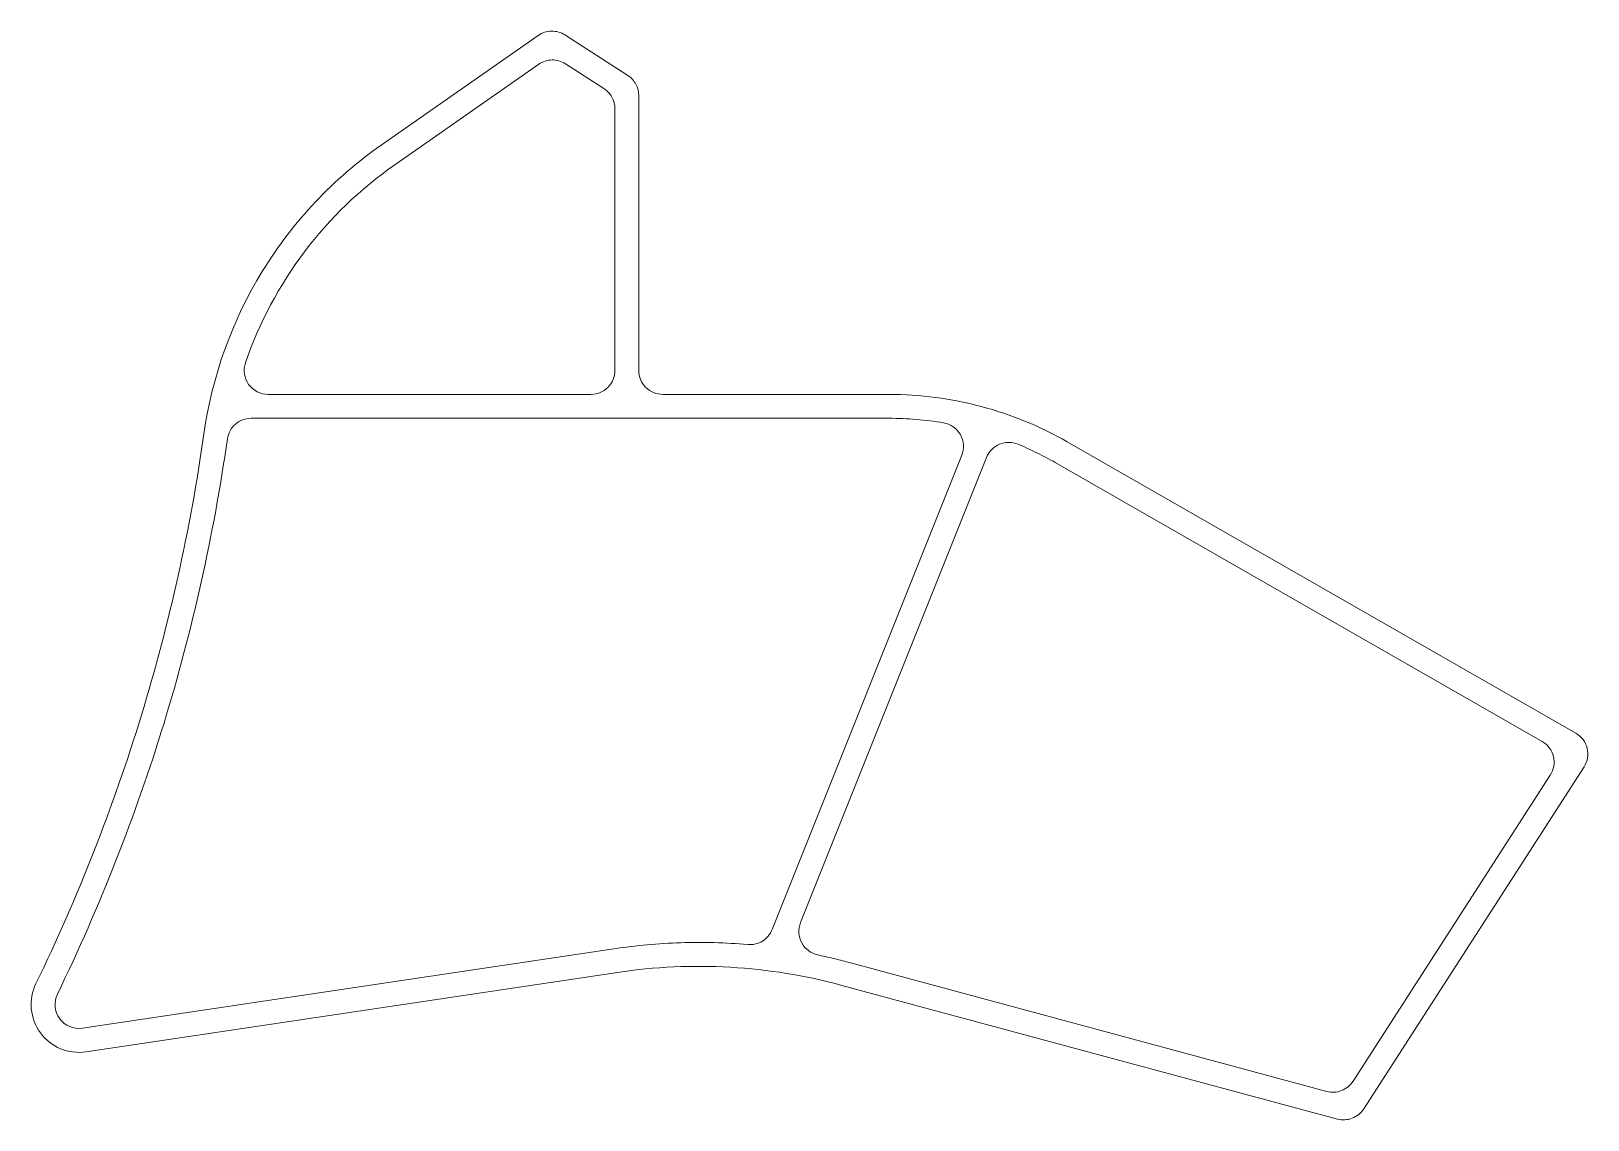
# Model space of a CAD drawing. Header units: millimetres. Extents: x -51 to 79, y -61 to 30.
import ezdxf

# ---------------------------------------------------------------- set-up
doc = ezdxf.new("R2010")
doc.units = ezdxf.units.MM
doc.layers.add('3', color=7, linetype='Continuous', true_color=0xffffff)

msp = doc.modelspace()

# ---------------------------------------------------------------- linework, layer by layer
at = {"layer": '3', "color": 163, "linetype": 'Continuous', "lineweight": 18}
for p, q in [((-21.550303, 20.847934), (-8.413291, 30.021663)), ((-6.184808, 30.063032), (-0.916585, 26.667894)), ((-20.405237, 19.20817), (-8.368585, 27.613505)), ((-6.140103, 27.654875), (-2.916584, 25.577458)), ((0, 24.98676), (0, 2)), ((-2.000001, 23.896325), (-2.000001, 2)), ((-4, 0), (-31.008516, -0.000001)), ((20.928828, 0), (1.999999, 0)), ((20.928827, -2), (-32.437028, -2)), ((11.148431, -44.762843), (27.016719, -5.089289)), ((78.386847, -28.334963), (35.838046, -3.967036)), ((13.534281, -44.183287), (29.099042, -5.26861)), ((75.564031, -29.023091), (34.844098, -5.702567)), ((79.074032, -31.153911), (60.638976, -59.759518)), ((76.251216, -31.842039), (59.749333, -57.44795)), ((-2.084739, -46.363709), (-46.537859, -53.007273)), ((57.547191, -58.295479), (17.514329, -47.493784)), ((-1.78912, -48.341741), (-46.24224, -54.985305)), ((58.436834, -60.607047), (16.99332, -49.424729))]:
    msp.add_line(p, q, dxfattribs=at)
for centre, radius, start, end in [((-7.268225, 28.381898), 2.000001, 91.063516, 124.927027), ((-7.268225, 28.381898), 2.000001, 57.200001, 91.063516), ((-7.223519, 25.973739), 2.000002, 91.063542, 124.927027), ((-7.223519, 25.973743), 1.999998, 57.200001, 91.063542), ((-2.000001, 24.986761), 2, 28.599992, 57.200001), ((-4.000001, 23.896325), 2, 28.600007, 57.200001), ((-3.999998, 23.896326), 1.999997, 359.999971, 28.600007), ((-2.000006, 24.986758), 2.000006, 0.000067, 28.599992), ((-1.224965, -8.258466), 35.500731, 124.927046, 148.442847), ((-1.224955, -8.258477), 33.500745, 124.927049, 142.960796), ((-1.224979, -8.258459), 33.500715, 142.960796, 160.994558), ((-1.224962, -8.258469), 35.500735, 148.442847, 171.958645), ((-31.008517, 1.999999), 1.999999, 160.994547, 215.49728), ((-3.999998, 1.999998), 1.999997, 314.999999, 0.000052), ((1.999999, 1.999999), 1.999999, 179.999981, 224.999993), ((-31.008516, 2), 2.000001, 215.49728, 269.999981), ((-4.000001, 2.000001), 2.000001, 270.000028, 314.999999), ((1.999998, 1.999998), 1.999998, 224.999993, 270.000028), ((20.928829, -29.999995), 29.999995, 75.100001, 90.000002), ((20.928828, -30), 30, 60.200001, 75.100001), ((-32.437031, -3.999998), 1.999997, 130.938524, 171.877118), ((-32.437028, -4.000002), 2.000001, 90.00001, 130.938524), ((20.928822, -30.000067), 28.000067, 85.317372, 89.99999), ((20.928828, -29.999997), 27.999997, 80.634741, 85.317372), ((25.159749, -4.346553), 1.999999, 29.417362, 80.634739), ((-189.842614, 18.466408), 155.000811, 343.006355, 351.93026), ((-189.842637, 18.466412), 157.000834, 342.97976, 351.877069), ((25.159748, -4.346553), 1.999999, 338.19999, 29.417362), ((30.956011, -6.011343), 1.999997, 112.757591, 158.20005), ((30.956013, -6.011347), 2.000001, 67.315222, 112.757591), ((20.928829, -29.999996), 27.999996, 63.75761, 67.315219), ((20.928831, -29.999993), 27.999992, 60.2, 63.75761), ((-189.842721, 18.466441), 155.000923, 334.082455, 343.006355), ((-189.842661, 18.46642), 157.00086, 334.082452, 342.97976), ((77.392899, -30.070494), 2, 13.700002, 60.200002), ((74.570082, -30.758623), 2.000001, 13.700005, 60.199993), ((77.392899, -30.070494), 2, 327.200001, 13.700002), ((74.570083, -30.758623), 2, 327.200001, 13.700005), ((15.391253, -44.926022), 2, 158.200006, 208.108472), ((9.291461, -44.020109), 1.999998, 301.64396, 338.200039), ((5.010112, -93.836442), 47.999972, 91.793962, 98.500004), ((5.010112, -93.836449), 47.999978, 85.08792, 91.793962), ((9.29146, -44.020107), 2, 265.087918, 301.64396), ((15.391254, -44.926021), 2.000001, 208.108472, 258.016905), ((5.010113, -93.83648), 46.00001, 86.700001, 98.499998), ((5.010113, -93.836477), 46.000006, 74.900002, 86.700001), ((5.010072, -93.836681), 48.000214, 76.458472, 78.016925), ((5.010231, -93.83602), 47.999534, 74.899996, 76.458472), ((-46.833478, -51.029242), 3.999999, 154.082449, 216.291229), ((-46.83348, -51.029242), 1.999998, 154.082416, 216.291234), ((-46.833478, -51.02924), 2.000001, 216.291234, 278.499988), ((-46.833477, -51.029241), 4.000001, 216.291229, 278.499991), ((58.0682, -56.364533), 2, 254.900002, 291.049997), ((58.0682, -56.364533), 2, 291.049997, 327.200001), ((58.957843, -58.676102), 2, 291.049997, 327.200001), ((58.957843, -58.676101), 2, 254.900002, 291.049997)]:
    msp.add_arc(centre, radius, start, end, dxfattribs=at)

doc.saveas('drawing.dxf')
